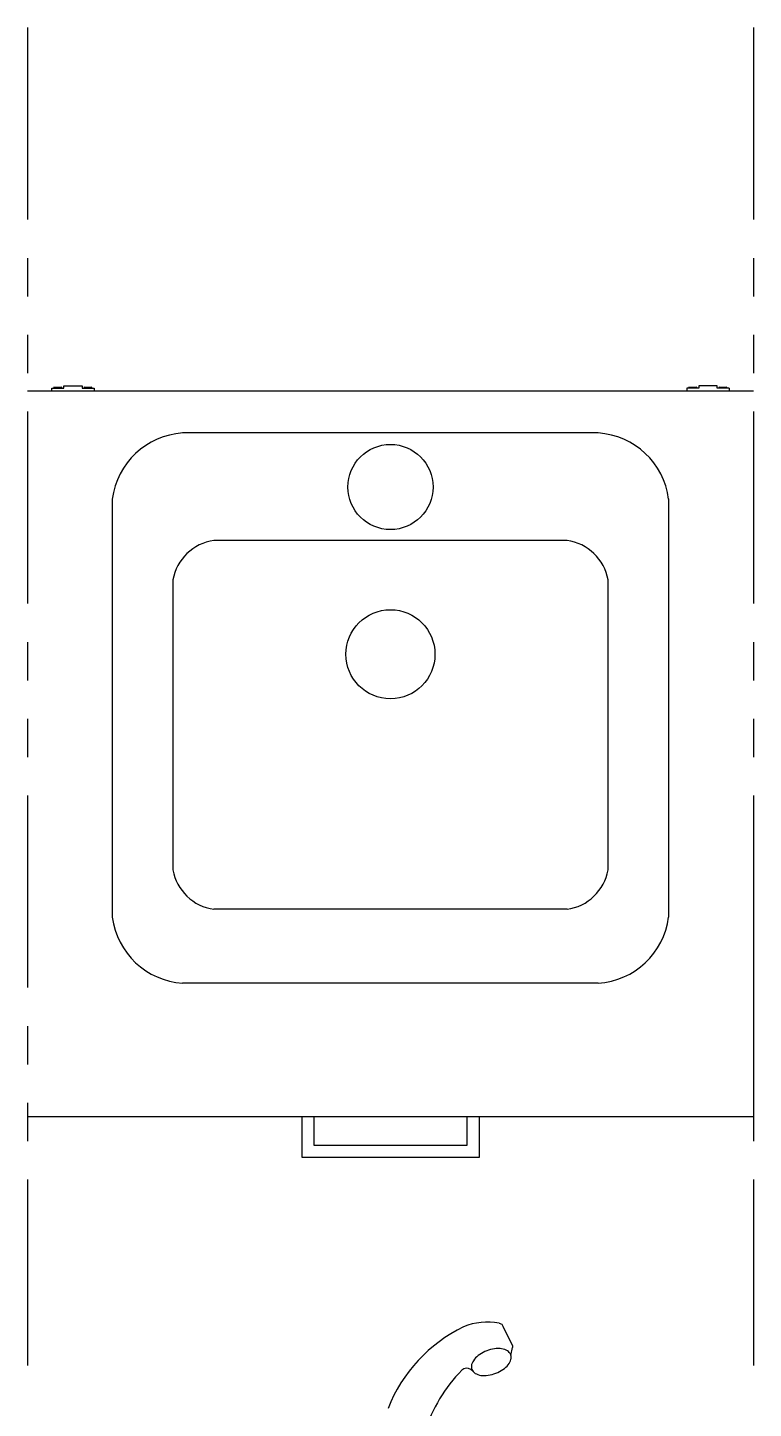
# Model space of a CAD drawing. Header units: millimetres. Extents: x 732 to 34504, y 287 to 534.
# Drawn here: x 917.4 to 977.4, y 419.6 to 533.8 of the extents above; entities that cross this region are included whole.
import ezdxf

# ---------------------------------------------------------------- set-up
doc = ezdxf.new("R2010")
doc.units = ezdxf.units.MM
doc.linetypes.add('FANTASMA2', pattern=[31.75, 15.875, -3.175, 3.175, -3.175, 3.175, -3.175])
doc.layers.add('viti', color=5, linetype='Continuous')

msp = doc.modelspace()

# ---------------------------------------------------------------- linework, layer by layer
at = {"linetype": 'FANTASMA2'}
for p, q in [((917.42, 533.79), (917.42, 423.16)), ((977.42, 533.79), (977.42, 423.16))]:
    msp.add_line(p, q, dxfattribs=at)
for p, q in [((917.42, 503.77), (919.42, 503.77)), ((917.42, 503.77), (919.42, 503.77)), ((919.42, 503.77), (971.92, 503.77)), ((971.92, 503.77), (977.42, 503.77)), ((975.42, 503.77), (977.42, 503.77)), ((964.6, 500.28), (930.24, 500.28)), ((924.42, 494.82), (924.42, 460.24)), ((970.42, 460.24), (970.42, 494.82)), ((962.03, 491.39), (932.82, 491.39)), ((929.42, 488.13), (929.42, 464.16)), ((965.42, 464.16), (965.42, 488.13)), ((962.03, 460.89), (932.82, 460.89)), ((964.6, 454.78), (930.24, 454.78)), ((977.42, 454.78), (977.42, 443.77)), ((917.42, 443.77), (977.42, 443.77)), ((940.11, 440.37), (940.11, 443.77)), ((940.11, 443.77), (954.74, 443.77)), ((941.11, 441.37), (941.11, 443.77)), ((953.74, 443.77), (953.74, 441.37)), ((954.74, 443.77), (954.74, 440.37)), ((953.74, 441.37), (941.11, 441.37)), ((954.74, 440.37), (940.11, 440.37)), ((956.4, 426.66), (956.62, 426.59)), ((956.62, 426.59), (956.71, 426.43)), ((956.71, 426.43), (957.52, 424.81)), ((957.52, 424.81), (957.51, 424.65)), ((957.38, 423.99), (957.51, 424.65)), ((954.22, 422.71), (954.05, 422.84))]:
    msp.add_line(p, q)
for centre, radius in [((947.42, 495.81), 3.52), ((947.42, 481.98), 3.68)]:
    msp.add_circle(centre, radius)
for centre, radius, start, end in [((930.65, 494.01), 6.28, 93.7339, 172.6294), ((964.19, 494.01), 6.28, 7.3706, 86.2661), ((933.39, 487.4), 4.03, 98.1351, 169.5866), ((961.45, 487.4), 4.03, 10.4134, 81.8649), ((933.39, 464.88), 4.03, 190.4134, 261.8649), ((961.45, 464.88), 4.03, 278.1351, 349.5866), ((930.65, 461.05), 6.28, 187.3706, 266.2661), ((964.19, 461.05), 6.28, 273.7339, 352.6294)]:
    msp.add_arc(centre, radius, start, end)
for points in [[(953.46, 426.36), (950.61, 424.98), (948.38, 422.58), (947.22, 419.63)], [(956.4, 426.66), (955.42, 426.86), (954.39, 426.76), (953.47, 426.36)], [(954.28, 423.57), (954.19, 423.44), (954.13, 423.29), (954.11, 423.13)], [(954.67, 423.99), (954.52, 423.87), (954.39, 423.73), (954.28, 423.57)], [(955.22, 424.32), (955.03, 424.24), (954.84, 424.12), (954.67, 423.99)], [(955.86, 424.53), (955.64, 424.48), (955.43, 424.42), (955.22, 424.32)], [(956.48, 424.57), (956.27, 424.59), (956.06, 424.57), (955.86, 424.53)], [(956.99, 424.45), (956.83, 424.52), (956.65, 424.56), (956.48, 424.57)], [(957.31, 424.17), (957.23, 424.29), (957.12, 424.39), (956.99, 424.45)], [(957.23, 423.35), (957.32, 423.48), (957.38, 423.63), (957.4, 423.79)], [(957.39, 423.72), (957.42, 423.87), (957.39, 424.04), (957.31, 424.17)], [(957.4, 423.79), (957.41, 423.85), (957.4, 423.92), (957.39, 423.99)], [(953.32, 422.79), (951.91, 421.35), (950.86, 419.6), (950.26, 417.68)], [(954.06, 422.84), (953.83, 423.01), (953.52, 422.99), (953.32, 422.79)], [(954.11, 423.13), (954.1, 423), (954.13, 422.86), (954.2, 422.75)], [(954.2, 422.75), (954.28, 422.63), (954.39, 422.53), (954.52, 422.47)], [(954.52, 422.47), (954.68, 422.4), (954.86, 422.35), (955.03, 422.35)], [(955.65, 422.39), (955.87, 422.43), (956.09, 422.5), (956.29, 422.6)], [(956.29, 422.6), (956.49, 422.68), (956.67, 422.8), (956.84, 422.93)], [(956.84, 422.93), (957, 423.05), (957.12, 423.19), (957.23, 423.35)], [(955.03, 422.35), (955.24, 422.33), (955.45, 422.35), (955.65, 422.39)]]:
    msp.add_open_spline(points, degree=3)
at = {"layer": 'viti'}
for p, q in [((919.42, 503.77), (919.42, 503.97)), ((919.42, 503.97), (920.42, 503.97)), ((919.58, 504.07), (920.24, 504.07)), ((919.79, 503.97), (919.59, 504.07)), ((920.24, 504.07), (920.05, 503.97)), ((920.42, 503.97), (920.42, 504.17)), ((920.42, 504.17), (921.92, 504.17)), ((921.92, 504.17), (921.92, 503.97)), ((921.92, 503.97), (922.92, 503.97)), ((922.08, 504.07), (922.74, 504.07)), ((922.29, 503.97), (922.09, 504.07)), ((922.74, 504.07), (922.55, 503.97)), ((922.92, 503.97), (922.92, 503.77)), ((972.92, 503.97), (971.92, 503.97)), ((971.92, 503.97), (971.92, 503.77)), ((972.08, 504.07), (972.74, 504.07)), ((972.29, 503.97), (972.09, 504.07)), ((972.74, 504.07), (972.55, 503.97)), ((974.42, 504.17), (972.92, 504.17)), ((972.92, 504.17), (972.92, 503.97)), ((974.42, 503.97), (974.42, 504.17)), ((975.42, 503.97), (974.42, 503.97)), ((974.58, 504.07), (975.24, 504.07)), ((974.79, 503.97), (974.59, 504.07)), ((975.24, 504.07), (975.05, 503.97)), ((975.42, 503.97), (975.42, 503.77))]:
    msp.add_line(p, q, dxfattribs=at)
for points in [[(919.75, 504.07), (919.75, 504.07), (919.75, 504), (919.88, 504)], [(919.88, 504.07), (919.88, 504), (919.94, 504), (919.94, 504.07)], [(919.94, 504), (920.07, 504), (920.07, 504.07), (920.07, 504.07)], [(922.25, 504.07), (922.25, 504.07), (922.25, 504), (922.38, 504)], [(922.38, 504.07), (922.38, 504), (922.44, 504), (922.44, 504.07)], [(922.44, 504), (922.57, 504), (922.57, 504.07), (922.57, 504.07)], [(972.25, 504.07), (972.25, 504.07), (972.25, 504), (972.38, 504)], [(972.38, 504.07), (972.38, 504), (972.44, 504), (972.44, 504.07)], [(972.44, 504), (972.57, 504), (972.57, 504.07), (972.57, 504.07)], [(974.75, 504.07), (974.75, 504.07), (974.75, 504), (974.88, 504)], [(974.88, 504.07), (974.88, 504), (974.94, 504), (974.94, 504.07)], [(974.94, 504), (975.07, 504), (975.07, 504.07), (975.07, 504.07)]]:
    msp.add_lwpolyline(points, dxfattribs=at)

doc.saveas('drawing.dxf')
